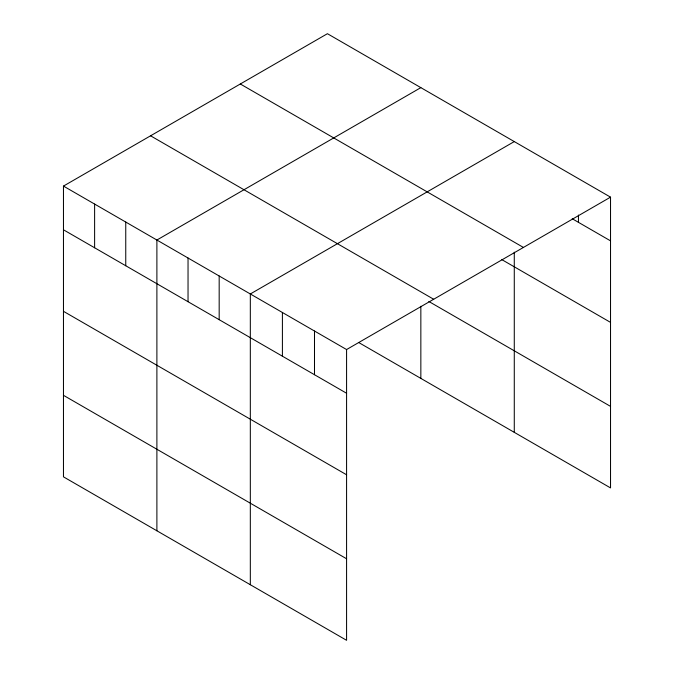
<?xml version="1.0" encoding="UTF-8"?>
<svg xmlns="http://www.w3.org/2000/svg" width="674" height="674" viewBox="0 0 674 674"><rect width="100%" height="100%" fill="white"/><g stroke="black" fill="none" stroke-linecap="round" stroke-linejoin="round"><path stroke-width="1.01" d="M63.466 186.091L346.579 349.545L346.579 640.3L63.466 476.847L63.466 186.091L327.421 33.7L610.534 197.153L610.534 487.909L358.56 342.434M420.846 87.637L156.89 240.028L156.89 530.783M514.279 141.582L250.324 293.974L250.324 584.729M346.579 349.545L610.534 197.153M572.209 218.73L610.534 240.854M240.315 83.989L523.428 247.442M501.818 259.616L610.534 322.383M150.572 135.803L433.685 299.256M428.858 301.489L610.534 406.38M63.466 229.792L346.579 393.245M63.466 311.321L346.579 474.774M63.466 395.318L346.579 558.771M578.444 215.048L578.444 222.327M514.279 252.177L514.279 432.337M420.846 306.274L420.846 378.392M314.497 331.018L314.497 374.727M282.406 312.5L282.406 356.201M219.176 275.995L219.176 319.695M188.038 258.016L188.038 301.716M125.752 222.049L125.752 265.75M94.613 204.07L94.613 247.771"/></g></svg>
